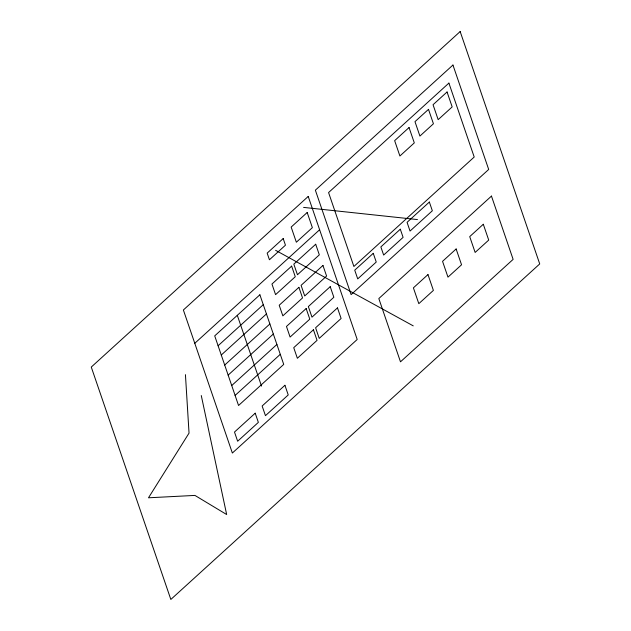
<?xml version="1.0" encoding="UTF-8"?>
<svg xmlns="http://www.w3.org/2000/svg" width="631" height="631" viewBox="0 0 631 631"><rect width="100%" height="100%" fill="white"/><g stroke="black" fill="none" stroke-linecap="round" stroke-linejoin="round"><path stroke-width="0.95" d="M194.782 343.296L319.625 229.747M218.097 345.756L263.269 304.67M221.276 355.024L266.448 313.938M224.707 365.049L269.879 323.963M228.154 375.114L273.326 334.028M231.719 385.549L276.899 344.463M235.103 395.424L280.274 354.338M303.582 207.394L417.462 219.572M275.605 250.318L413.242 325.864M237.303 315.326L261.526 386.093M201.273 395.542L226.663 514.533L194.932 495.414L148.49 497.796L189.04 433.111L185.435 374.664M460.165 31.55L91.274 367.068L170.835 599.45L539.726 263.932L460.165 31.55M308.22 196.438L183.376 309.987L232.358 453.034L357.201 339.486L308.22 196.438M452.948 65.04L315.366 190.176L351.112 294.598L488.694 169.463L452.948 65.04M448.901 83.103L328.57 192.558L353.881 266.479L474.212 157.032L448.901 83.103M307.187 212.505L291.159 227.081L296.349 242.225L312.369 227.649L307.187 212.505M283.185 238.557L267.165 253.126L269.437 259.759L285.457 245.183L283.185 238.557M447.056 91.976L433.047 104.722L438.159 119.653L452.175 106.907L447.056 91.976M428.496 109.36L414.977 121.657L419.907 136.067L433.434 123.771L428.496 109.36M409.046 127.549L394.643 140.65L399.896 155.999L414.307 142.898L409.046 127.549M259.885 294.787L214.714 335.873L238.55 405.496L283.729 364.41L259.885 294.787M291.64 266.124L271.945 284.037L275.573 294.645L295.269 276.725L291.64 266.124M315.697 244.244L293.817 264.144L297.453 274.745L319.325 254.853L315.697 244.244M298.905 287.334L279.202 305.246L282.838 315.855L302.533 297.935L298.905 287.334M322.954 265.454L301.082 285.354L304.71 295.955L326.59 276.062L322.954 265.454M306.161 308.543L286.466 326.456L290.094 337.064L309.797 319.144L306.161 308.543M330.218 286.663L308.346 306.563L311.974 317.164L333.846 297.272L330.218 286.663M429.356 202.054L407.066 222.333L410.047 231.049L432.345 210.77L429.356 202.054M373.26 253.331L354.732 270.171L357.722 278.894L376.242 262.046L373.26 253.331M400.314 229.219L380.856 246.91L383.648 255.058L403.099 237.366L400.314 229.219M313.426 329.753L293.73 347.673L297.359 358.274L317.054 340.354L313.426 329.753M337.482 307.873L315.603 327.773L319.239 338.374L341.111 318.481L337.482 307.873M491.462 196.091L378.821 298.55L400.488 361.823L513.129 259.373L491.462 196.091M284.928 385.281L262.141 406.001L265.454 415.663L288.233 394.943L284.928 385.281M255.216 413.195L234.495 432.046L237.642 441.235L258.363 422.384L255.216 413.195M427.976 274.588L413.4 287.846L418.81 303.669L433.394 290.402L427.976 274.588M456.134 248.977L442.552 261.329L447.971 277.143L461.553 264.791L456.134 248.977M483.299 224.265L469.716 236.617L475.135 252.439L488.717 240.088L483.299 224.265"/></g></svg>
